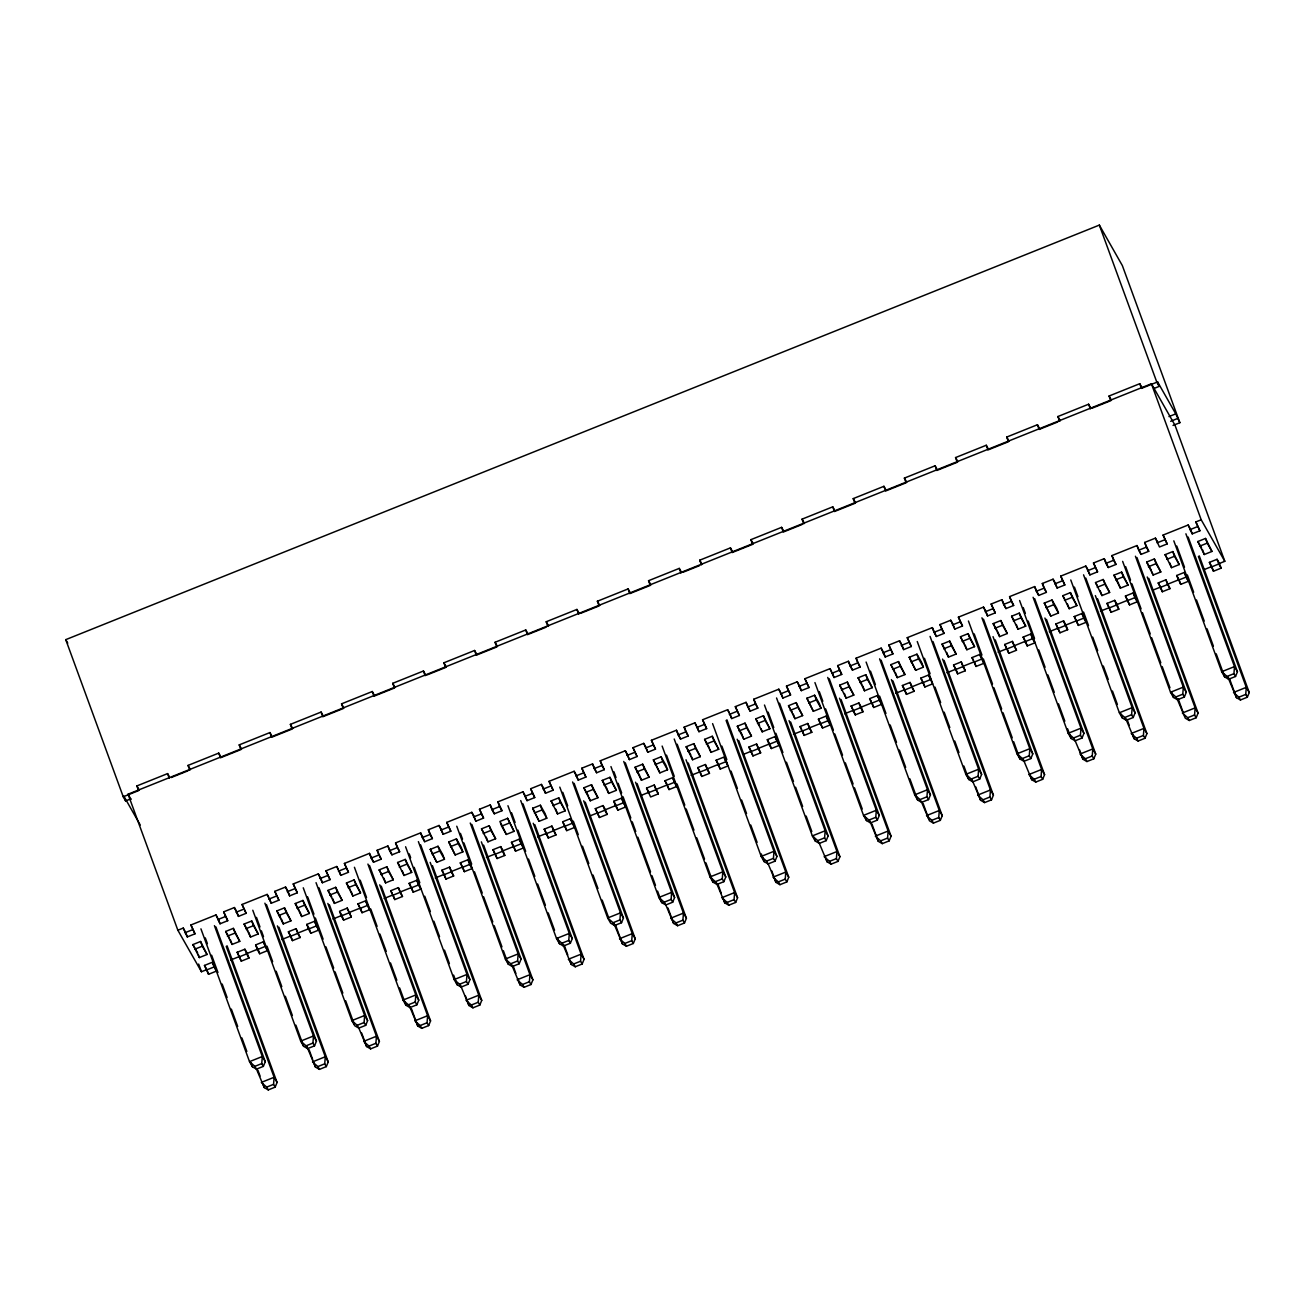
<?xml version="1.0" encoding="UTF-8"?>
<svg xmlns="http://www.w3.org/2000/svg" width="1315" height="1315" viewBox="0 0 1315 1315"><rect width="100%" height="100%" fill="white"/><g stroke="black" fill="none" stroke-linecap="round" stroke-linejoin="round"><path stroke-width="1.5" d="M200.932 928.85L249.521 1061.649L252.48 1066.843L256.458 1069.144L263.345 1066.383L261.767 1063.588L262.31 1056.52L214.427 925.645M256.392 1068.931L264.282 1087.587L268.26 1089.905L275.147 1087.143L273.569 1084.349L274.112 1077.281L226.229 946.389M252.792 910.243L300.691 1041.118L303.634 1046.313L307.628 1048.614L314.515 1045.852L312.921 1043.074L313.48 1035.99L264.89 903.191M306.855 1046.477L315.452 1067.073L319.43 1069.374L326.317 1066.613L324.723 1063.819L325.282 1056.75L277.383 925.875M303.255 887.806L351.861 1020.604L354.803 1025.799L358.798 1028.1L365.685 1025.338L364.091 1022.544L364.649 1015.476L316.044 882.661M358.732 1027.886L366.606 1046.543L370.6 1048.86L377.487 1046.099L375.893 1043.305L376.452 1036.236L327.846 903.421M354.425 867.275L403.031 1000.074L405.973 1005.268L409.968 1007.569L416.855 1004.808L415.261 1002.03L415.819 994.945L367.921 864.07M409.195 1005.433L417.776 1026.029L421.77 1028.33L428.657 1025.568L427.063 1022.774L427.622 1015.706L379.723 884.831M405.595 846.761L454.201 979.56L457.143 984.754L461.138 987.055L468.025 984.294L466.43 981.5L466.989 974.431L418.384 841.616M460.365 984.919L468.945 1005.498L472.94 1007.816L479.827 1005.055L478.233 1002.26L478.791 995.192L430.186 862.377M456.765 826.231L505.355 959.03L508.313 964.224L512.308 966.525L519.178 963.764L517.6 960.986L518.159 953.901L470.26 823.026M511.535 964.388L520.115 984.984L524.11 987.286L530.981 984.524L529.403 981.73L529.961 974.662L481.356 841.863M507.935 805.717L556.524 938.516L559.483 943.71L563.461 946.011L570.348 943.25L568.77 940.455L569.313 933.387L520.724 800.572M562.688 943.874L571.285 964.454L575.263 966.772L582.151 964.01L580.572 961.216L581.115 954.148L533.232 823.256M559.796 787.11L607.694 917.985L610.653 923.179L614.631 925.481L621.518 922.719L619.924 919.941L620.483 912.857L572.6 781.981M613.858 923.344L622.455 943.94L626.433 946.241L633.32 943.48L631.726 940.685L632.285 933.617L583.696 800.819M610.965 766.596L658.864 897.471L661.807 902.665L665.801 904.967L672.688 902.205L671.094 899.411L671.653 892.343L623.754 761.467M665.735 904.753L673.609 923.409L677.603 925.727L684.49 922.966L682.896 920.171L683.455 913.103L635.556 782.211M662.135 746.065L710.034 876.941L712.977 882.135L716.971 884.436L723.858 881.675L722.264 878.897L722.823 871.812L674.217 739.014M716.198 882.299L724.779 902.895L728.773 905.197L735.66 902.435L734.066 899.641L734.625 892.573L686.019 759.774M712.598 723.628L761.204 856.427L764.147 861.621L768.141 863.922L775.028 861.161L773.434 858.366L773.993 851.298L726.094 720.423M768.075 863.708L775.949 882.365L779.943 884.683L786.83 881.921L785.236 879.127L785.795 872.059L737.189 739.244M764.475 705.021L812.358 835.896L815.316 841.09L819.311 843.392L826.182 840.647L824.604 837.852L825.163 830.768L776.557 697.969M819.245 843.194L827.119 861.851L831.113 864.152L837.984 861.391L836.406 858.596L836.965 851.528L789.066 720.653M814.938 682.584L863.528 815.382L866.486 820.576L870.481 822.878L877.352 820.116L875.774 817.322L876.332 810.254L827.727 677.439M869.708 820.741L878.289 841.321L882.283 843.638L889.154 840.877L887.576 838.082L888.135 831.014L839.529 698.199M866.108 662.053L914.698 794.852L917.656 800.046L921.634 802.347L928.522 799.602L926.943 796.808L927.486 789.723L879.604 658.848M921.568 802.15L929.458 820.807L933.436 823.108L940.324 820.346L938.746 817.552L939.288 810.484L891.406 679.608M917.262 641.539L965.868 774.338L968.826 779.532L972.804 781.833L979.691 779.072L978.097 776.277L978.656 769.209L930.067 636.411M972.032 779.696L980.628 800.276L984.606 802.594L991.494 799.832L989.899 797.038L990.458 789.97L942.576 659.078M968.432 621.009L1017.037 753.807L1019.98 759.002L1023.974 761.303L1030.861 758.558L1029.267 755.763L1029.826 748.679L981.927 617.803M1023.202 759.166L1031.782 779.762L1035.776 782.063L1042.664 779.302L1041.069 776.507L1041.628 769.439L993.039 636.641M1019.602 600.495L1068.207 733.293L1071.15 738.488L1075.144 740.789L1082.031 738.027L1080.437 735.233L1080.996 728.165L1033.097 597.289M1075.078 740.575L1082.952 759.232L1086.946 761.549L1093.833 758.788L1092.239 755.994L1092.798 748.925L1044.899 618.034M1070.772 579.964L1119.377 712.763L1122.32 717.957L1126.314 720.258L1133.201 717.513L1131.607 714.719L1132.166 707.634L1083.56 574.836M1125.541 718.138L1134.122 738.718L1138.116 741.019L1145.003 738.257L1143.409 735.463L1143.968 728.395L1095.362 595.596M1122.648 561.374L1170.531 692.249L1173.49 697.443L1177.484 699.744L1184.355 696.983L1182.777 694.188L1183.336 687.12L1135.437 556.245M1177.402 699.531L1185.292 718.187L1189.286 720.505L1196.157 717.743L1194.579 714.949L1195.138 707.881L1147.239 576.989M1173.818 540.843L1221.701 671.718L1224.659 676.913L1228.637 679.23L1235.525 676.469L1233.947 673.674L1234.489 666.59L1185.9 533.791M1227.865 677.094L1236.462 697.673L1240.439 699.975L1247.327 697.213L1245.749 694.419L1246.291 687.351L1198.409 556.475M263.345 1066.383L265.268 1061.698L215.956 926.976M275.147 1087.143L277.071 1082.459L227.068 945.814M314.515 1045.852L316.438 1041.184L266.419 904.523M326.317 1066.613L328.24 1061.945L278.928 927.207M365.685 1025.338L367.608 1020.654L319.003 887.855M377.487 1046.099L379.41 1041.414L329.391 904.769M416.855 1004.808L418.762 1000.14L369.466 865.418M428.657 1025.568L430.564 1020.9L381.268 886.162M468.025 984.294L469.932 979.609L420.636 844.888M479.827 1005.055L481.734 1000.37L432.438 865.648M519.178 963.764L521.102 959.095L471.806 824.374M530.981 984.524L532.904 979.856L483.608 845.118M570.348 943.25L572.272 938.565L522.976 803.843M582.151 964.01L584.074 959.325L534.778 824.604M621.518 922.719L623.442 918.051L574.129 783.329M633.32 943.48L635.244 938.811L585.241 802.15M672.688 902.205L674.611 897.52L625.299 762.799M684.49 922.966L686.414 918.281L637.101 783.559M723.858 881.675L725.781 877.006L677.176 744.208M735.66 902.435L737.584 897.767L688.271 763.029M775.028 861.161L776.935 856.476L726.932 719.831M786.83 881.921L788.737 877.236L738.734 740.592M826.182 840.647L828.105 835.962L779.516 703.163M837.984 861.391L839.907 856.723L790.611 721.984M877.352 820.116L879.275 815.432L829.272 678.787M889.154 840.877L891.077 836.192L841.074 699.547M928.522 799.602L930.445 794.918L881.132 660.196M940.324 820.346L942.247 815.678L892.934 680.94M979.691 779.072L981.615 774.387L933.009 641.588M991.494 799.832L993.417 795.148L944.104 660.426M1030.861 758.558L1032.785 753.873L983.472 619.151M1042.664 779.302L1044.587 774.634L995.274 639.895M1082.031 738.027L1083.938 733.359L1034.642 598.621M1093.833 758.788L1095.74 754.103L1046.444 619.381M1133.201 717.513L1135.108 712.829L1085.812 578.107M1145.003 738.257L1146.91 733.589L1097.614 598.851M1184.355 696.983L1186.278 692.315L1136.982 557.576M1196.157 717.743L1198.08 713.059L1148.784 578.337M1235.525 676.469L1237.448 671.784L1188.152 537.062M1247.327 697.213L1249.25 692.545L1199.247 555.883M130.727 798.879L125.615 800.934L123.248 796.775L65.75 639.649L1099.34 225.095L1122.352 265.581L1179.851 422.707L1173.029 425.435M123.248 796.775L138.601 790.611L136.892 785.926L167.58 773.615L169.158 776.376M189.771 770.097L188.045 765.412L218.75 753.101L220.328 755.862M218.75 753.101L220.476 757.785L240.941 749.583L239.215 744.882L269.92 732.57L271.498 735.332M269.92 732.57L271.63 737.255L292.111 729.052L290.385 724.368L321.09 712.056L322.668 714.818M321.09 712.056L322.8 716.741L343.264 708.538L341.555 703.837L372.26 691.526L373.822 694.287M372.26 691.526L373.97 696.21L394.434 688.008L392.725 683.323L423.43 671.012L425.781 675.154M426.997 674.957L445.604 667.494L443.895 662.793L474.584 650.481L476.951 654.64M474.584 650.481L476.309 655.166L496.774 646.964L495.065 642.279L525.753 629.967L528.12 634.109M547.944 626.45L546.218 621.748L576.923 609.437L579.29 613.595M580.507 613.382L599.114 605.919L597.388 601.234L628.093 588.923L630.46 593.065M628.093 588.923L629.803 593.607L650.284 585.405L648.558 580.704L679.263 568.392L680.841 571.154M701.437 564.875L699.728 560.19L730.433 547.878L732.784 552.021M730.433 547.878L732.143 552.563L752.607 544.361L750.898 539.66L781.587 527.348L783.165 530.109M803.777 523.83L802.068 519.146L832.757 506.834L834.335 509.595M832.757 506.834L834.483 511.519L854.947 503.316L853.221 498.615L883.927 486.303L885.505 489.081M883.927 486.303L885.652 490.988L906.117 482.786L904.391 478.101L935.096 465.789L936.675 468.551M935.096 465.789L936.806 470.474L957.287 462.272L955.561 457.571L986.266 445.259L987.844 448.037M986.266 445.259L987.976 449.944L1008.441 441.741L1006.731 437.057L1037.436 424.745L1039.787 428.887M1059.611 421.227L1057.901 416.526L1088.606 404.215L1090.957 408.373M1092.173 408.16L1110.781 400.697L1109.071 396.012L1139.76 383.701L1142.127 387.843M204.466 965.44L208.543 974.284L216.219 971.193L212.142 962.35L204.466 965.44L206.833 969.582L201.458 971.736L177.854 930.231L128.065 794.211L1151.414 383.766L1175.018 425.271L1224.807 561.291L1219.432 563.461L1217.065 559.302L1209.389 562.376L1213.466 571.22L1221.142 568.146L1219.432 563.461M171.164 777.56L187.913 770.837M546.087 627.189L527.479 634.652L525.753 629.967M682.83 572.337L699.58 565.614M801.92 524.57L783.313 532.033L781.587 527.348M1057.753 421.967L1039.146 429.43L1037.436 424.745M1154.077 388.435L1159.189 386.38L1156.838 382.221L1141.486 388.385L1139.76 383.701M1168.953 416.592L1175.774 413.863L1179.851 422.707M1170.662 421.293L1177.484 418.548M177.854 930.231L183.229 928.078L184.79 930.839M183.229 928.078L187.305 936.921L194.982 933.831L190.905 924.987L215.972 914.944L217.55 917.706M215.972 914.944L220.049 923.788L227.725 920.697L223.649 911.854L234.382 907.547L235.96 910.325M234.382 907.547L238.459 916.391L246.135 913.317L242.059 904.473L267.142 894.414L268.704 897.175M267.142 894.414L271.219 903.257L278.895 900.183L274.819 891.34L285.552 887.033L287.13 889.795M285.552 887.033L289.629 895.877L297.305 892.786L293.229 883.943L318.312 873.9L319.874 876.661M318.312 873.9L322.389 882.743L330.049 879.653L325.972 870.809L336.722 866.503L338.3 869.281M336.722 866.503L340.799 875.346L348.475 872.272L344.399 863.429L369.466 853.369L373.542 862.213L381.219 859.139L377.142 850.295L387.892 845.989L391.969 854.832L399.645 851.742L395.568 842.899L420.636 832.855L424.712 841.699L432.388 838.608L428.312 829.765L439.062 825.458L441.413 829.617M439.062 825.458L443.139 834.302L450.815 831.228L446.738 822.385L471.806 812.325L474.173 816.484M471.806 812.325L475.882 821.168L483.558 818.094L479.482 809.251L490.232 804.944L494.309 813.788L501.985 810.697L497.908 801.854L522.976 791.811L525.343 795.953M522.976 791.811L527.052 800.654L534.728 797.564L530.652 788.721L541.402 784.414L543.753 788.573M541.402 784.414L545.478 793.257L553.138 790.184L549.062 781.34L574.145 771.28L576.496 775.439M574.145 771.28L578.222 780.124L585.898 777.05L581.822 768.207L592.555 763.9L596.632 772.743L604.308 769.653L600.232 760.81L625.315 750.766L627.666 754.909M625.315 750.766L629.392 759.61L637.068 756.519L632.992 747.676L643.725 743.37L646.092 747.528M643.725 743.37L647.802 752.213L655.478 749.139L651.402 740.296L676.469 730.236L680.545 739.079L688.222 736.005L684.145 727.162L694.895 722.856L696.473 725.617M694.895 722.856L698.972 731.699L706.648 728.609L702.572 719.765L727.639 709.722L729.217 712.483M727.639 709.722L731.715 718.565L739.392 715.475L735.315 706.632L746.065 702.325L750.142 711.168L757.818 708.095L753.742 699.251L778.809 689.192L780.387 691.969M778.809 689.192L782.885 698.035L790.562 694.961L786.485 686.118L797.235 681.811L798.813 684.573M797.235 681.811L801.312 690.654L808.988 687.564L804.912 678.721L829.979 668.678L831.557 671.439M829.979 668.678L834.055 677.521L841.732 674.431L837.655 665.587L848.405 661.281L852.482 670.124L860.158 667.05L856.081 658.207L881.149 648.147L882.727 650.925M881.149 648.147L885.225 656.99L892.901 653.917L888.825 645.073L899.559 640.767L901.137 643.528M899.559 640.767L903.652 649.61L911.311 646.52L907.235 637.676L932.319 627.633L936.395 636.476L944.071 633.386L939.995 624.543L950.729 620.236L953.096 624.395M950.729 620.236L954.805 629.08L962.481 626.006L958.405 617.162L983.489 607.103L985.839 611.261M983.489 607.103L987.565 615.946L995.241 612.872L991.148 604.029L1001.899 599.722L1005.975 608.566L1013.651 605.475L1009.575 596.632L1034.642 586.589L1038.718 595.432L1046.395 592.342L1042.318 583.498L1053.068 579.192L1055.435 583.35M1053.068 579.192L1057.145 588.035L1064.821 584.961L1060.745 576.118L1085.812 566.058L1088.179 570.217M1085.812 566.058L1089.888 574.902L1097.565 571.828L1093.488 562.984L1104.238 558.678L1108.315 567.521L1115.991 564.431L1111.915 555.587L1136.982 545.544L1141.058 554.388L1148.735 551.297L1144.658 542.454L1155.408 538.147L1157.759 542.306M1155.408 538.147L1159.485 546.991L1167.161 543.917L1163.085 535.073L1188.152 525.014L1190.519 529.172M1188.152 525.014L1192.228 533.857L1199.905 530.783L1195.828 521.94L1201.203 519.787L1224.807 561.291M184.938 932.762L192.615 929.689M217.682 919.629L225.358 916.555M236.108 912.232L243.785 909.158M268.852 899.098L276.528 896.025M287.278 891.718L294.954 888.644M320.022 878.584L327.698 875.511M338.448 871.188L346.108 868.114M369.466 853.369L371.192 858.054L378.868 854.98L381.219 859.139M387.892 845.989L389.602 850.673L397.278 847.6L399.645 851.742M420.636 832.855L422.362 837.54L430.038 834.466L432.388 838.608M440.772 830.16L448.448 827.069M473.515 817.01L481.191 813.936M490.232 804.944L491.941 809.629L499.618 806.555L501.985 810.697M524.685 796.495L532.361 793.422M543.111 789.115L550.788 786.025M575.855 775.965L583.531 772.891M592.555 763.9L594.281 768.585L601.958 765.511L604.308 769.653M627.025 755.451L634.701 752.377M645.451 748.071L653.128 744.98M676.469 730.236L678.195 734.921L685.871 731.847L688.222 736.005M696.621 727.54L704.281 724.466M729.365 714.407L737.041 711.333M746.065 702.325L747.775 707.026L755.451 703.936L757.818 708.095M780.535 693.893L788.211 690.802M798.945 686.496L806.621 683.422M831.688 673.362L839.365 670.288M848.405 661.281L850.115 665.982L857.791 662.891L860.158 667.05M882.858 652.848L890.534 649.758M901.285 645.451L908.961 642.378M932.319 627.633L934.028 632.318L941.704 629.244L944.071 633.386M952.455 624.937L960.131 621.847M985.198 611.804L992.874 608.713M1001.899 599.722L1003.624 604.407L1011.301 601.333L1013.651 605.475M1034.642 586.589L1036.368 591.273L1044.044 588.199L1046.395 592.342M1054.778 583.893L1062.454 580.803M1087.538 570.759L1095.214 567.669M1104.238 558.678L1105.948 563.362L1113.624 560.289L1115.991 564.431M1136.982 545.544L1138.708 550.229L1146.368 547.155L1148.735 551.297M1157.118 542.848L1164.794 539.758M1189.861 529.715L1197.538 526.625M192.927 944.581L200.587 941.491L207.03 954.493L199.354 957.567L192.927 944.581L197.644 952.882M225.67 931.447L233.347 928.357L239.774 941.359L232.097 944.433L225.67 931.447L229.451 938.088M244.08 924.05L251.757 920.977L258.2 933.962L250.524 937.053L244.08 924.05L247.861 930.691M276.84 910.917L284.517 907.843L290.944 920.829L283.267 923.919L276.84 910.917L280.605 917.558M295.25 903.536L302.927 900.446L309.37 913.448L301.694 916.522L295.25 903.536L299.031 910.177M327.994 890.403L335.67 887.313L342.114 900.315L334.437 903.389L327.994 890.403L331.774 897.044M346.42 883.006L354.097 879.932L360.54 892.918L352.864 896.008L346.42 883.006L350.201 889.647M379.164 869.873L386.84 866.799L393.284 879.784L385.607 882.875L379.164 869.873L382.007 874.853M397.59 862.492L405.267 859.402L411.71 872.404L404.034 875.478L397.59 862.492L400.418 867.473M430.334 849.359L438.01 846.268L442.728 854.569L444.454 859.27L436.777 862.344L430.334 849.359L436.777 862.344M448.76 841.962L456.437 838.888L461.154 847.189L462.864 851.873L455.187 854.964L448.76 841.962L455.187 854.964M481.504 828.828L489.18 825.754L495.623 838.74L487.947 841.83L481.504 828.828L483.394 832.148M507.606 818.357L499.93 821.448L501.64 826.132L506.357 834.433L514.034 831.359L507.606 818.357L514.034 831.359M532.674 808.314L540.35 805.224L545.067 813.525L546.777 818.226L539.117 821.3L532.674 808.314L539.117 821.3M551.1 800.917L558.76 797.843L565.203 810.829L557.527 813.919L551.1 800.917L552.974 804.238M583.844 787.784L591.52 784.71L597.947 797.695L590.271 800.786L583.844 787.784L588.561 796.085M602.254 780.403L609.93 777.313L616.373 790.315L608.697 793.389L602.254 780.403L606.988 788.704M635.014 767.27L642.69 764.179L649.117 777.181L641.441 780.255L635.014 767.27L639.731 775.571M653.423 759.873L661.1 756.799L665.817 765.1L667.543 769.785L659.867 772.875L653.423 759.873L659.867 772.875M686.167 746.739L693.843 743.665L700.287 756.651L692.611 759.741L686.167 746.739L690.901 755.04M704.593 739.359L712.27 736.269L718.713 749.271L711.037 752.344L704.593 739.359L709.311 747.66M737.337 726.225L745.013 723.135L751.457 736.137L743.78 739.211L737.337 726.225L742.054 734.526M755.763 718.828L763.44 715.755L769.867 728.74L762.207 731.83L755.763 718.828L759.544 725.469M788.507 705.695L796.183 702.621L802.627 715.607L794.95 718.697L788.507 705.695L792.288 712.336M806.933 698.314L814.61 695.224L819.327 703.541L821.037 708.226L813.36 711.3L806.933 698.314L813.36 711.3M839.677 685.181L847.353 682.091L853.797 695.093L846.12 698.166L839.677 685.181L842.504 690.161M858.103 677.784L865.78 674.71L872.207 687.696L864.53 690.786L858.103 677.784L861.867 684.425M890.847 664.65L898.523 661.577L904.95 674.562L897.274 677.652L890.847 664.65L894.627 671.291M909.257 657.27L916.933 654.18L921.667 662.497L923.377 667.182L915.7 670.255L909.257 657.27L915.7 670.255M942.017 644.136L949.693 641.046L956.12 654.048L948.444 657.122L942.017 644.136L944.844 649.117M960.427 636.739L968.103 633.666L974.547 646.651L966.87 649.741L960.427 636.739L964.207 643.38M993.187 623.606L1000.846 620.532L1007.29 633.518L999.614 636.608L993.187 623.606L996.951 630.247M1011.597 616.225L1019.273 613.135L1025.716 626.137L1018.04 629.211L1011.597 616.225L1014.424 621.206M1044.34 603.092L1052.016 600.002L1056.75 608.319L1058.46 613.004L1050.784 616.077L1044.34 603.092L1050.784 616.077M1062.767 595.695L1070.443 592.621L1076.886 605.607L1069.21 608.697L1062.767 595.695L1064.657 599.015M1095.51 582.561L1103.186 579.488L1109.63 592.473L1101.954 595.563L1095.51 582.561L1097.4 585.882M1113.937 575.181L1121.613 572.091L1128.04 585.093L1120.364 588.167L1113.937 575.181L1118.654 583.482M1146.68 562.047L1154.356 558.957L1160.8 571.959L1153.123 575.033L1146.68 562.047L1151.398 570.348M1165.106 554.651L1172.783 551.577L1179.21 564.562L1171.534 567.653L1165.106 554.651L1166.997 557.971M1197.85 541.517L1205.526 538.443L1211.953 551.429L1204.293 554.519L1197.85 541.517L1201.631 548.158M194.636 949.266L202.313 946.192L207.03 954.493M227.38 936.132L235.056 933.058L239.774 941.359M245.806 928.735L253.483 925.661L258.2 933.962M278.55 915.602L286.226 912.528L290.944 920.829M296.976 908.221L304.653 905.147L309.37 913.448M329.72 895.088L337.396 892.014L342.114 900.315M348.146 887.691L355.806 884.617L360.54 892.918M380.89 874.557L388.566 871.483L393.284 879.784M399.3 867.177L406.976 864.103L411.71 872.404M432.06 854.043L439.736 850.969L444.454 859.27M450.47 846.663L458.146 843.573L462.864 851.873M483.213 833.513L490.889 830.439L495.623 838.74M501.64 826.132L509.316 823.059M534.383 812.999L542.059 809.925L546.777 818.226M552.81 805.618L560.486 802.528L565.203 810.829M585.553 792.468L593.229 789.394L597.947 797.695M603.98 785.088L611.656 782.014L616.373 790.315M636.723 771.954L644.399 768.88L649.117 777.181M655.149 764.574L662.826 761.484L667.543 769.785M687.893 751.424L695.569 748.35L700.287 756.651M706.303 744.043L713.979 740.97L718.713 749.271M739.063 730.91L746.739 727.836L751.457 736.137M757.473 723.529L765.149 720.439L769.867 728.74M790.233 710.396L797.893 707.306L802.627 715.607M808.643 702.999L816.319 699.925L821.037 708.226M841.386 689.865L849.063 686.792L853.797 695.093M859.813 682.485L867.489 679.395L872.207 687.696M892.556 669.351L900.233 666.261L904.95 674.562M910.983 661.955L918.659 658.881L923.377 667.182M943.726 648.821L951.402 645.747L956.12 654.048M962.153 641.441L969.829 638.35L974.547 646.651M994.896 628.307L1002.572 625.217L1007.29 633.518M1013.323 620.91L1020.999 617.836L1025.716 626.137M1046.066 607.777L1053.742 604.703L1058.46 613.004M1064.476 600.396L1072.152 597.306L1076.886 605.607M1097.236 587.263L1104.912 584.172L1109.63 592.473M1115.646 579.866L1123.322 576.792L1128.04 585.093M1148.389 566.732L1156.066 563.658L1160.8 571.959M1166.816 559.352L1174.492 556.261L1179.21 564.562M1199.559 546.218L1207.236 543.128L1211.953 551.429M237.21 952.307L244.886 949.216L247.253 953.375L248.962 958.06L241.286 961.15L237.21 952.307L241.286 961.15M263.312 941.836L267.389 950.679L259.713 953.753L257.346 949.611L255.636 944.91L263.312 941.836L266.813 949.118M288.38 931.776L296.056 928.702L300.132 937.546L292.456 940.62L288.38 931.776L289.958 934.554M314.482 921.305L318.559 930.149L310.882 933.239L308.515 929.08L306.806 924.396L314.482 921.305L317.983 928.587M347.226 908.172L339.549 911.262L341.259 915.947L343.626 920.106L351.302 917.015L347.226 908.172L351.302 917.015M357.976 903.865L365.636 900.791L369.712 909.635L362.052 912.709L357.976 903.865L359.537 906.643M390.719 890.732L398.396 887.658L402.472 896.501L394.796 899.575L390.719 890.732L392.297 893.51M409.129 883.351L416.806 880.261L420.882 889.104L413.206 892.195L409.129 883.351L410.707 886.113M441.889 870.218L449.566 867.127L453.642 875.971L445.966 879.061L441.889 870.218L443.451 872.979M460.299 862.821L467.976 859.747L472.052 868.59L464.376 871.664L460.299 862.821L461.877 865.599M493.043 849.687L500.719 846.613L503.086 850.756L504.796 855.457L497.119 858.531L493.043 849.687L497.119 858.531M519.146 839.217L523.222 848.06L515.546 851.15L511.469 842.307L519.146 839.217L521.513 843.375M544.213 829.173L551.889 826.083L555.966 834.926L548.289 838.017L544.213 829.173L546.58 833.316L537.621 836.915M570.315 818.703L574.392 827.546L566.716 830.62L562.639 821.776L570.315 818.703L572.666 822.861M595.383 808.643L603.059 805.569L605.426 809.711L607.136 814.412L599.459 817.486L595.383 808.643L599.459 817.486M621.485 798.172L625.562 807.015L617.886 810.106L615.519 805.947L613.809 801.262L621.485 798.172L624.987 805.454M646.553 788.129L654.229 785.039L658.305 793.882L650.629 796.972L646.553 788.129L648.92 792.271L641.753 795.148M664.979 780.732L672.655 777.658L676.732 786.502L669.056 789.575L664.979 780.732L667.33 784.891L656.596 789.197M697.723 767.598L705.399 764.525L709.475 773.368L701.799 776.442L697.723 767.598L700.073 771.757L691.131 775.34M716.133 760.218L723.809 757.128L727.885 765.971L720.226 769.061L716.133 760.218L718.5 764.36L707.749 768.667M748.893 747.084L756.569 743.994L760.645 752.837L752.969 755.928L748.893 747.084L751.243 751.227L744.093 754.103M774.979 736.614L779.055 745.457L771.379 748.531L769.028 744.389L767.303 739.688L774.979 736.614L778.48 743.895M800.062 726.554L807.722 723.48L811.815 732.323L804.139 735.397L800.062 726.554L801.624 729.332M818.472 719.173L826.149 716.083L828.516 720.242L830.225 724.927L822.549 728.017L818.472 719.173L822.549 728.017M851.216 706.04L858.892 702.95L861.259 707.108L862.969 711.793L855.292 714.883L851.216 706.04L855.292 714.883M877.319 695.569L881.395 704.413L873.719 707.486L869.642 698.643L877.319 695.569L879.686 699.728M902.386 685.51L910.062 682.436L914.139 691.279L906.462 694.353L902.386 685.51L903.964 688.287M928.489 675.039L932.565 683.882L924.889 686.972L920.812 678.129L928.489 675.039L930.839 679.197M953.556 664.995L961.232 661.905L965.309 670.749L957.632 673.839L953.556 664.995L955.134 667.757M979.659 654.525L983.735 663.368L976.059 666.442L971.982 657.599L979.659 654.525L982.009 658.684M1004.726 644.465L1012.402 641.391L1016.479 650.235L1008.802 653.308L1004.726 644.465L1006.304 647.243M1023.152 637.085L1030.829 633.994L1034.905 642.838L1027.229 645.928L1023.152 637.085L1024.714 639.846M1055.896 623.951L1063.572 620.861L1065.923 625.019L1067.649 629.704L1059.972 632.794L1055.896 623.951L1059.972 632.794M1074.306 616.554L1081.982 613.48L1084.349 617.639L1086.059 622.324L1078.382 625.398L1074.306 616.554L1078.382 625.398M1107.066 603.421L1114.742 600.347L1117.092 604.505L1118.818 609.19L1111.142 612.264L1107.066 603.421L1111.142 612.264M1125.476 596.04L1133.152 592.966L1135.519 597.109L1137.228 601.793L1129.552 604.884L1125.476 596.04L1129.552 604.884M1158.236 582.907L1165.895 579.816L1169.972 588.66L1162.312 591.75L1158.236 582.907L1160.586 587.049L1153.419 589.925M1176.646 575.51L1184.322 572.436L1188.398 581.279L1180.722 584.353L1176.646 575.51L1179.013 579.668L1168.262 583.975M230.618 960.049L239.577 956.449M247.253 953.375L257.987 949.068L259.713 953.753M281.788 939.518L290.747 935.935L292.456 940.62M298.423 932.845L309.157 928.538L310.882 933.239M332.958 919.004L341.916 915.404L343.626 920.106M349.576 912.331L360.326 908.024L362.052 912.709M384.128 898.474L393.07 894.89L394.796 899.575M400.746 891.8L411.496 887.493L413.206 892.195M435.281 877.96L444.24 874.36L445.966 879.061M451.916 871.286L462.666 866.98L464.376 871.664M486.451 857.429L495.41 853.846M503.086 850.756L513.836 846.449L511.469 842.307M554.256 830.242L565.006 825.935L566.716 830.62M590.583 815.678L597.75 812.802M605.426 809.711L616.16 805.405L613.809 801.262M758.919 748.153L769.67 743.846L767.303 739.688M793.455 734.296L802.413 730.713L804.139 735.397M810.089 727.622L820.839 723.316M844.625 713.782L853.583 710.182M861.259 707.108L872.009 702.802L873.719 707.486M895.794 693.252L904.753 689.668L906.462 694.353M912.429 686.594L923.163 682.271L924.889 686.972M946.964 672.738L955.923 669.138L957.632 673.839M963.599 666.064L974.333 661.757L976.059 666.442M998.134 652.207L1007.093 648.624L1008.802 653.308M1014.753 645.55L1025.503 641.227L1027.229 645.928M1049.304 631.693L1058.246 628.093M1065.923 625.019L1076.673 620.713M1100.474 611.163L1109.416 607.579M1117.092 604.505L1127.843 600.182M1204.589 569.411L1211.756 566.535L1209.389 562.376M206.176 970.125L213.852 967.051M238.936 956.991L246.612 953.917L248.962 958.06M257.346 949.611L265.022 946.521M290.089 936.461L297.765 933.387L300.132 937.546M308.515 929.08L316.192 926.007M341.259 915.947L348.935 912.873M359.685 908.566L367.362 905.476L369.712 909.635M392.429 895.433L400.105 892.343L402.472 896.501M410.855 888.036L418.532 884.962L420.882 889.104M443.599 874.902L451.275 871.829L453.642 875.971M462.025 867.522L469.702 864.432L472.052 868.59M494.769 854.388L502.445 851.298L504.796 855.457M513.195 846.991L520.855 843.918M545.939 833.858L553.615 830.784L555.966 834.926M564.349 826.478L572.025 823.387M597.109 813.344L604.785 810.254L607.136 814.412M615.519 805.947L623.195 802.873M648.262 792.813L655.938 789.74L658.305 793.882M666.689 785.433L674.365 782.343L676.732 786.502M699.432 772.299L707.108 769.209L709.475 773.368M717.859 764.903L725.535 761.829M750.602 751.769L758.278 748.695L760.645 752.837M769.028 744.389L776.705 741.298M801.772 731.255L809.448 728.165L811.815 732.323M820.198 723.858L827.875 720.784L830.225 724.927M852.942 710.725L860.618 707.651L862.969 711.793M871.352 703.344L879.028 700.254M904.112 690.211L911.788 687.12L914.139 691.279M922.522 682.814L930.198 679.74M955.282 669.68L962.942 666.606L965.309 670.749M973.692 662.3L981.368 659.21M1006.435 649.166L1014.112 646.076L1016.479 650.235M1024.862 641.769L1032.538 638.696L1034.905 642.838M1057.605 628.636L1065.282 625.562L1067.649 629.704M1076.032 621.255L1083.708 618.165L1086.059 622.324M1108.775 608.122L1116.451 605.031L1118.818 609.19M1127.202 600.725L1134.878 597.651L1137.228 601.793M1159.945 587.591L1167.621 584.518L1169.972 588.66M1178.371 580.211L1186.031 577.121L1188.398 581.279M1211.115 567.077L1218.791 563.987L1221.142 568.146M265.268 1061.698L262.31 1056.52L249.521 1061.649L254.88 1066.35L261.767 1063.588M316.438 1041.184L313.48 1035.99L300.691 1041.118L306.05 1045.836L312.921 1043.074M367.608 1020.654L364.649 1015.476L351.861 1020.604L357.203 1025.305L364.091 1022.544M418.762 1000.14L415.819 994.945L403.031 1000.074L408.373 1004.791L415.261 1002.03M469.932 979.609L466.989 974.431L454.201 979.56L459.543 984.261L466.43 981.5M521.102 959.095L518.159 953.901L505.355 959.03L510.713 963.747L517.6 960.986M572.272 938.565L569.313 933.387L556.524 938.516L561.883 943.217L568.77 940.455M623.442 918.051L620.483 912.857L607.694 917.985L613.053 922.703L619.924 919.941M674.611 897.52L671.653 892.343L658.864 897.471L664.223 902.172L671.094 899.411M725.781 877.006L722.823 871.812L710.034 876.941L715.376 881.658L722.264 878.897M776.935 856.476L773.993 851.298L761.204 856.427L766.546 861.128L773.434 858.366M828.105 835.962L825.163 830.768L812.358 835.896L817.716 840.614L824.604 837.852M879.275 815.432L876.332 810.254L863.528 815.382L868.886 820.083L875.774 817.322M930.445 794.918L927.486 789.723L914.698 794.852L920.056 799.569L926.943 796.808M981.615 774.387L978.656 769.209L965.868 774.338L971.226 779.039L978.097 776.277M1032.785 753.873L1029.826 748.679L1017.037 753.807L1022.38 758.525L1029.267 755.763M1083.938 733.359L1080.996 728.165L1068.207 733.293L1073.55 737.994L1080.437 735.233M1135.108 712.829L1132.166 707.634L1119.377 712.763L1124.72 717.48L1131.607 714.719M1186.278 692.315L1183.336 687.12L1170.531 692.249L1175.889 696.95L1182.777 694.188M1237.448 671.784L1234.489 666.59L1221.701 671.718L1227.059 676.436L1233.947 673.674M277.071 1082.459L274.112 1077.281L261.323 1082.409L266.682 1087.111L273.569 1084.349M328.24 1061.945L325.282 1056.75L312.493 1061.879L317.852 1066.58L324.723 1063.819M379.41 1041.414L376.452 1036.236L363.663 1041.365L369.005 1046.066L375.893 1043.305M430.564 1020.9L427.622 1015.706L414.833 1020.834L420.175 1025.536L427.063 1022.774M481.734 1000.37L478.791 995.192L466.003 1000.32L471.345 1005.022L478.233 1002.26M532.904 979.856L529.961 974.662L517.157 979.79L522.515 984.491L529.403 981.73M584.074 959.325L581.115 954.148L568.327 959.276L573.685 963.977L580.572 961.216M635.244 938.811L632.285 933.617L619.496 938.746L624.855 943.447L631.726 940.685M686.414 918.281L683.455 913.103L670.666 918.232L676.025 922.933L682.896 920.171M737.584 897.767L734.625 892.573L721.836 897.701L727.179 902.402L734.066 899.641M788.737 877.236L785.795 872.059L773.006 877.187L778.348 881.888L785.236 879.127M839.907 856.723L836.965 851.528L824.16 856.657L829.518 861.358L836.406 858.596M891.077 836.192L888.135 831.014L875.33 836.143L880.688 840.844L887.576 838.082M942.247 815.678L939.288 810.484L926.5 815.612L931.858 820.313L938.746 817.552M993.417 795.148L990.458 789.97L977.67 795.098L983.028 799.799L989.899 797.038M1044.587 774.634L1041.628 769.439L1028.84 774.568L1034.182 779.269L1041.069 776.507M1095.74 754.103L1092.798 748.925L1080.009 754.054L1085.352 758.755L1092.239 755.994M1146.91 733.589L1143.968 728.395L1131.179 733.523L1136.522 738.225L1143.409 735.463M1198.08 713.059L1195.138 707.881L1182.333 713.009L1187.692 717.711L1194.579 714.949M1249.25 692.545L1246.291 687.351L1233.503 692.479L1238.861 697.18L1245.749 694.419M1175.774 413.863L1157.479 381.695L1159.189 386.38M1195.828 521.94L1199.905 530.783M1109.071 396.012L1111.422 400.154M1163.085 535.073L1167.161 543.917M1227.059 676.436L1228.637 679.23M1238.861 697.18L1240.439 699.975M1138.708 550.229L1141.058 554.388M1057.901 416.526L1060.252 420.685M1105.948 563.362L1108.315 567.521M1175.889 696.95L1177.484 699.744M1187.692 717.711L1189.286 720.505M1093.488 562.984L1097.565 571.828M1006.731 437.057L1009.098 441.199M1060.745 576.118L1064.821 584.961M1124.72 717.48L1126.314 720.258M1136.522 738.225L1138.116 741.019M1036.368 591.273L1038.718 595.432M955.561 457.571L957.928 461.729M1003.624 604.407L1005.975 608.566M1073.55 737.994L1075.144 740.789M1085.352 758.755L1086.946 761.549M991.148 604.029L995.241 612.872M904.391 478.101L906.758 482.243M958.405 617.162L962.481 626.006M971.982 657.599L973.544 660.377M1022.38 758.525L1023.974 761.303M1034.182 779.269L1035.776 782.063M934.028 632.318L936.395 636.476M853.221 498.615L855.588 502.774M907.235 637.676L911.311 646.52M920.812 678.129L922.39 680.891M971.226 779.039L972.804 781.833M983.028 799.799L984.606 802.594M888.825 645.073L892.901 653.917M802.068 519.146L804.418 523.288M869.642 698.643L871.22 701.421M850.115 665.982L852.482 670.124M920.056 799.569L921.634 802.347M931.858 820.313L933.436 823.108M837.655 665.587L841.732 674.431M750.898 539.66L753.248 543.818M804.912 678.721L808.988 687.564M868.886 820.083L870.481 822.878M880.688 840.844L882.283 843.638M786.485 686.118L790.562 694.961M699.728 560.19L702.095 564.332M747.775 707.026L750.142 711.168M817.716 840.614L819.311 843.392M829.518 861.358L831.113 864.152M735.315 706.632L739.392 715.475M648.558 580.704L650.925 584.863M702.572 719.765L706.648 728.609M724.598 758.525L727.327 764.41M766.546 861.128L768.141 863.922M778.348 881.888L779.943 884.683M678.195 734.921L680.545 739.079M597.388 601.234L599.755 605.377M651.402 740.296L655.478 749.139M715.376 881.658L716.971 884.436M727.179 902.402L728.773 905.197M632.992 747.676L637.068 756.519M546.218 621.748L548.585 625.907M594.281 768.585L596.632 772.743M664.223 902.172L665.801 904.967M676.025 922.933L677.603 925.727M581.822 768.207L585.898 777.05M495.065 642.279L497.415 646.421M549.062 781.34L553.138 790.184M562.639 821.776L565.006 825.935M613.053 922.703L614.631 925.481M624.855 943.447L626.433 946.241M530.652 788.721L534.728 797.564M443.895 662.793L446.245 666.952M500.867 823.108L506.357 834.433M491.941 809.629L494.309 813.788M561.883 943.217L563.461 946.011M573.685 963.977L575.263 966.772M479.482 809.251L483.558 818.094M392.725 683.323L395.075 687.466M446.738 822.385L450.815 831.228M510.713 963.747L512.308 966.525M522.515 984.491L524.11 987.286M422.362 837.54L424.712 841.699M341.555 703.837L343.922 707.996M389.602 850.673L391.969 854.832M459.543 984.261L461.138 987.055M471.345 1005.022L472.94 1007.816M371.192 858.054L373.542 862.213M290.385 724.368L292.752 728.51M344.399 863.429L348.475 872.272M408.373 1004.791L409.968 1007.569M420.175 1025.536L421.77 1028.33M325.972 870.809L330.049 879.653M340.338 912.643L341.916 915.404M239.215 744.882L241.582 749.04M293.229 883.943L297.305 892.786M306.806 924.396L309.157 928.538M357.203 1025.305L358.798 1028.1M369.005 1046.066L370.6 1048.86M274.819 891.34L278.895 900.183M188.045 765.412L190.412 769.554M242.059 904.473L246.135 913.317M255.636 944.91L257.214 947.688M306.05 1045.836L307.628 1048.614M317.852 1066.58L319.43 1069.374M223.649 911.854L227.725 920.697M65.75 639.649L67.755 643.166M136.892 785.926L139.242 790.085M128.065 794.211L131.023 799.389M124.859 797.926L140.261 825.031M190.905 924.987L194.982 933.831M212.931 963.747L214.509 966.509M254.88 1066.35L256.458 1069.144M266.682 1087.111L268.26 1089.905M1099.34 225.095L1156.838 382.221M1217.065 559.302L1218.791 563.987M1151.414 383.766L1201.203 519.787M1205.526 538.443L1207.236 543.128M1212.331 568.096L1213.466 571.22M1202.568 549.818L1204.293 554.519M1191.078 530.734L1192.228 533.857M1229.41 678.425L1236.462 697.673M1176.761 546.037L1184.503 567.209M1187.33 574.902L1193.658 592.227M1196.486 599.936L1204.228 621.107M1207.055 628.8L1213.383 646.125M1216.211 653.818L1224.659 676.913M1184.322 572.436L1186.031 577.121M1172.783 551.577L1174.492 556.261M1179.588 581.23L1180.722 584.353M1169.824 562.952L1171.534 567.653M1165.895 579.816L1167.621 584.518M1154.356 558.957L1156.066 563.658M1144.658 542.454L1146.368 547.155M1161.161 588.61L1162.312 591.75M1151.973 571.91L1153.123 575.033M1088.606 404.215L1090.316 408.916M1178.24 698.955L1183.171 712.418M1125.591 566.551L1130.522 580.03M1131.936 583.876L1141.091 608.894M1142.505 612.757L1150.247 633.929M1151.661 637.775L1160.816 662.793M1162.213 666.639L1169.972 687.811M1171.369 691.657L1173.49 697.443M1133.152 592.966L1134.878 597.651M1121.613 572.091L1123.322 576.792M1111.915 555.587L1113.624 560.289M1119.229 585.043L1120.364 588.167M1114.742 600.347L1116.451 605.031M1103.186 579.488L1104.912 584.172M1100.228 590.862L1101.954 595.563M1088.754 571.778L1089.888 574.902M1127.086 719.469L1129.191 725.239M1132.018 732.948L1134.122 738.718M1074.421 587.082L1077.955 596.698M1083.576 612.1L1088.508 625.578M1092.732 637.118L1097.663 650.596M1103.301 665.998L1108.233 679.461M1112.457 691.016L1117.388 704.478M1120.906 714.111L1122.32 717.957M1081.982 613.48L1083.708 618.165M1070.443 592.621L1072.152 597.306M1067.484 603.996L1069.21 608.697M1055.994 584.912L1057.145 588.035M1063.572 620.861L1065.282 625.562M1052.016 600.002L1053.742 604.703M1042.318 583.498L1044.044 588.199M1079.434 749.616L1082.952 759.232M1023.251 607.596L1025.371 613.382M1028.182 621.074L1034.527 638.4M1038.751 649.939L1045.096 667.264M1047.907 674.973L1054.252 692.282M1058.476 703.837L1064.821 721.162M1067.632 728.855L1071.15 738.488M1030.829 633.994L1032.538 638.696M1019.273 613.135L1020.999 617.836M1009.575 596.632L1011.301 601.333M1016.314 624.526L1018.04 629.211M1012.402 641.391L1014.112 646.076M1000.846 620.532L1002.572 625.217M997.904 631.907L999.614 636.608M986.414 612.823L987.565 615.946M1029.678 773.993L1031.782 779.762M974.201 633.896L981.96 655.067M983.357 658.914L992.513 683.948M993.926 687.794L1001.668 708.966M1003.082 712.812L1012.238 737.83M1013.651 741.676L1019.98 759.002M968.103 633.666L969.829 638.35M965.161 645.04L966.87 649.741M953.671 625.956L954.805 629.08M961.232 661.905L962.942 666.606M949.693 641.046L951.402 645.747M939.995 624.543L941.704 629.244M946.734 652.437L948.444 657.122M975.697 786.814L980.628 800.276M924.445 658.273L930.083 673.674M935.014 687.137L940.652 702.539M944.17 712.155L949.808 727.557M954.739 741.035L958.964 752.574M963.895 766.053L968.826 779.532M916.933 654.18L918.659 658.881M901.926 644.909L903.652 649.61M910.062 682.436L911.788 687.12M898.523 661.577L900.233 666.261M895.564 672.951L897.274 677.652M883.499 652.306L885.225 656.99M923.114 803.481L928.752 818.883M870.464 671.094L875.395 684.573M879.62 696.112L885.948 713.437M890.189 724.992L896.518 742.301M899.345 750.01L905.673 767.335M909.898 778.875L917.656 800.046M865.78 674.71L867.489 679.395M856.081 658.207L857.791 662.891M862.821 686.085L864.53 690.786M858.892 702.95L860.618 707.651M847.353 682.091L849.063 686.792M844.394 693.482L846.12 698.166M832.346 672.82L834.055 677.521M871.944 824.012L878.289 841.321M819.294 691.624L822.812 701.24M825.639 708.933L833.381 730.104M834.795 733.967L842.537 755.139M845.348 762.832L853.106 784.003M854.503 787.849L862.262 809.021M865.073 816.714L866.486 820.576M826.149 716.083L827.875 720.784M814.61 695.224L816.319 699.925M799.586 685.953L801.312 690.654M807.722 723.48L809.448 728.165M796.183 702.621L797.893 707.306M793.224 713.996L794.95 718.697M781.176 693.35L782.885 698.035M825.705 858.005L827.119 861.851M768.124 712.138L773.762 727.54M775.866 733.31L782.918 752.558M786.436 762.174L793.487 781.422M795.591 787.208L802.643 806.44M806.161 816.073L811.799 831.475M813.903 837.244L815.316 841.09M763.44 715.755L765.149 720.439M753.742 699.251L755.451 703.936M770.245 745.408L771.379 748.531M761.056 728.691L762.207 731.83M756.569 743.994L758.278 748.695M745.013 723.135L746.739 727.836M751.818 752.788L752.969 755.928M742.63 736.088L743.78 739.211M679.263 568.392L680.973 573.077M730.006 713.864L731.715 718.565M771.724 870.826L775.949 882.365M721.886 746.131L726.817 759.61M731.041 771.149L737.386 788.474M741.611 800.03L746.542 813.492M750.766 825.047L757.111 842.373M761.336 853.912L764.147 861.621M712.27 736.269L713.979 740.97M719.075 765.922L720.226 769.061M709.886 749.221L711.037 752.344M697.262 726.998L698.972 731.699M705.399 764.525L707.108 769.209M693.843 743.665L695.569 748.35M684.145 727.162L685.871 731.847M700.648 773.319L701.799 776.442M691.46 756.602L692.611 759.741M717.743 883.647L721.261 893.263M723.381 899.049L724.779 902.895M666.491 755.106L674.25 776.277M677.061 783.97L684.803 805.142M686.216 809.004L693.958 830.176M696.786 837.869L704.528 859.04M705.941 862.887L712.977 882.135M672.655 777.658L674.365 782.343M661.1 756.799L662.826 761.484M667.905 786.452L669.056 789.575M646.668 749.09L647.802 752.213M654.229 785.039L655.938 789.74M642.69 764.179L644.399 768.88M640.306 777.132L641.441 780.255M576.923 609.437L578.649 614.121M628.241 756.47L629.392 759.61M667.987 908.024L673.609 923.409M613.924 771.774L616.028 777.56M618.149 783.329L621.666 792.945M623.08 796.808L630.822 817.979M632.236 821.826L635.753 831.442M637.874 837.211L650.547 871.861M651.961 875.708L655.478 885.34M657.582 891.11L661.807 902.665M609.93 777.313L611.656 782.014M600.232 760.81L601.958 765.511M616.735 806.966L617.886 810.106M607.546 790.266L608.697 793.389M603.059 805.569L604.785 810.254M591.52 784.71L593.229 789.394M589.136 797.646L590.271 800.786M577.071 777.001L578.222 780.124M615.404 924.692L622.455 943.94M562.754 792.304L567.686 805.783M573.324 821.168L578.255 834.647M582.479 846.186L588.808 863.511M593.032 875.067L597.963 888.529M602.188 900.085L608.533 917.41M558.76 797.843L560.486 802.528M555.818 809.218L557.527 813.919M544.328 790.134L545.478 793.257M551.889 826.083L553.615 830.784M540.35 805.224L542.059 809.925M547.155 834.877L548.289 838.017M525.901 797.515L527.052 800.654M564.234 945.206L567.751 954.838M569.165 958.684L571.285 964.454M511.584 812.818L515.102 822.45M517.929 830.143L525.671 851.315M528.482 859.024L534.827 876.332M537.638 884.042L545.396 905.213M548.207 912.906L554.552 930.231M557.363 937.924L559.483 943.71M497.908 801.854L499.618 806.555M514.412 848.011L515.546 851.15M500.719 846.613L502.445 851.298M489.18 825.754L490.889 830.439M486.221 837.129L487.947 841.83M423.43 671.012L425.139 675.696M474.731 818.045L475.882 821.168M513.064 965.736L515.891 973.429M517.995 979.215L520.115 984.984M460.414 833.348L462.535 839.118M463.932 842.964L471.69 864.136M474.501 871.845L482.243 893.016M483.657 896.863L492.813 921.881M494.226 925.727L501.968 946.899M503.382 950.745L508.313 964.224M467.976 859.747L469.702 864.432M456.437 838.888L458.146 843.573M441.988 831.179L443.139 834.302M449.566 867.127L451.275 871.829M438.01 846.268L439.736 850.969M428.312 829.765L430.038 834.466M465.428 995.882L468.945 1005.498M409.244 853.862L410.658 857.725M414.176 867.341L419.814 882.743M424.745 896.205L430.383 911.607M433.901 921.24L439.539 936.625M444.47 950.104L449.401 963.583M453.626 975.122L457.143 984.754M416.806 880.261L418.532 884.962M405.267 859.402L406.976 864.103M395.568 842.899L397.278 847.6M402.308 870.793L404.034 875.478M398.396 887.658L400.105 892.343M386.84 866.799L388.566 871.483M377.142 850.295L378.868 854.98M383.898 878.173L385.607 882.875M411.447 1008.704L417.776 1026.029M360.195 880.162L366.54 897.488M370.764 909.027L377.093 926.352M379.92 934.061L386.248 951.386M390.489 962.925L396.818 980.25M399.645 987.943L405.973 1005.268M365.636 900.791L367.362 905.476M354.097 879.932L355.806 884.617M351.138 891.307L352.864 896.008M339.089 870.661L340.799 875.346M335.67 887.313L337.396 892.014M332.728 898.704L334.437 903.389M320.663 878.042L322.389 882.743M361.674 1033.08L366.606 1046.543M307.611 896.83L313.956 914.155M315.37 918.002L323.112 939.173M325.939 946.882L333.681 968.054M335.095 971.9L342.837 993.072M345.648 1000.764L354.097 1023.859M302.927 900.446L304.653 905.147M299.968 911.837L301.694 916.522M287.919 891.175L289.629 895.877M296.056 928.702L297.765 933.387M284.517 907.843L286.226 912.528M281.558 919.218L283.267 923.919M269.493 898.572L271.219 903.257M309.107 1049.748L312.625 1059.364M314.038 1063.227L315.452 1067.073M256.458 917.36L259.976 926.976M261.389 930.839L263.493 936.609M267.011 946.225L272.649 961.627M276.166 971.243L281.805 986.644M285.322 996.277L292.374 1015.525M295.891 1025.141L303.634 1046.313M251.757 920.977L253.483 925.661M248.814 932.351L250.524 937.053M236.749 911.706L238.459 916.391M244.886 949.216L246.612 953.917M233.347 928.357L235.056 933.058M230.388 939.748L232.097 944.433M167.58 773.615L169.306 778.299M218.323 919.086L220.049 923.788M257.937 1070.279L260.058 1076.048M262.868 1083.741L264.282 1087.587M205.288 937.874L207.392 943.66M211.616 955.2L217.961 972.525M222.186 984.08L227.117 997.543M231.341 1009.098L237.686 1026.423M241.911 1037.962L246.842 1051.441M251.066 1062.98L252.48 1066.843M200.587 941.491L202.313 946.192M207.392 971.144L208.543 974.284M198.22 954.443L199.354 957.567M198.647 964.076L201.458 971.736M185.579 932.22L187.305 936.921M123.889 796.232L125.615 800.934"/></g></svg>
